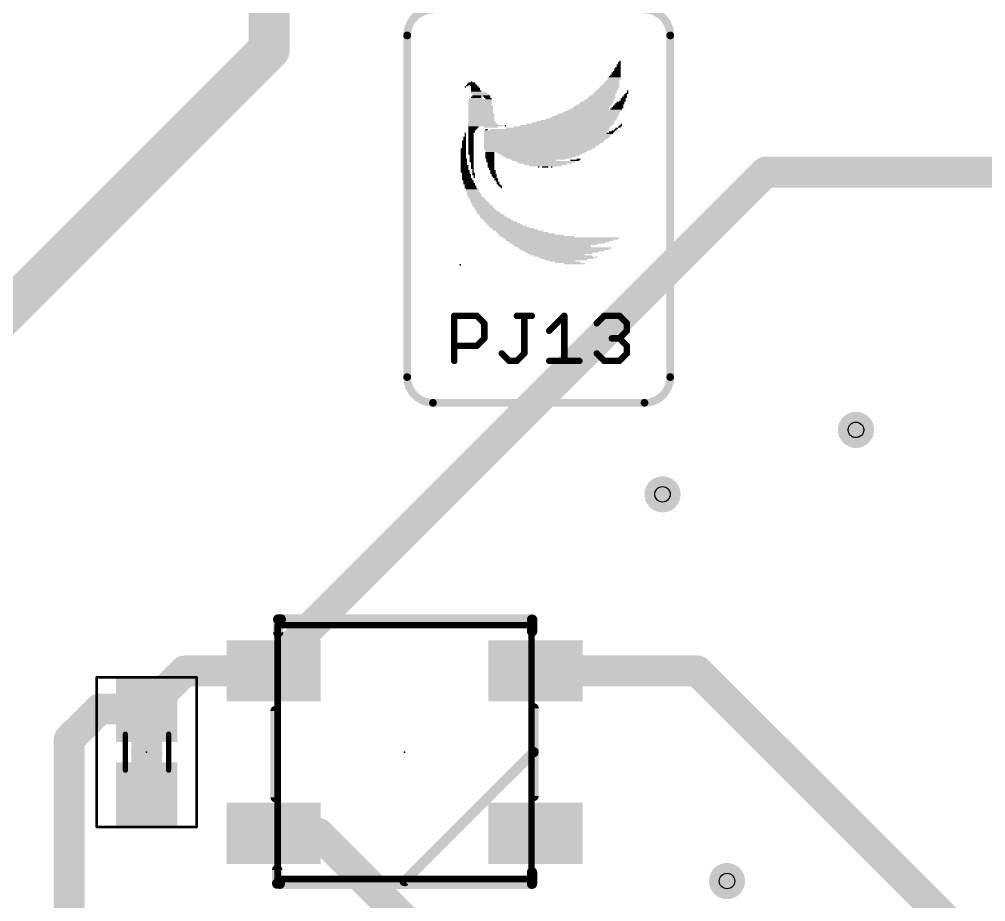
# Model space of a CAD drawing. Extents: x -17 to 51, y -3 to 114.
# Drawn here: x 7.65 to 26.68, y 56.74 to 74.13 of the extents above; entities that cross this region are included whole.
import ezdxf

# ---------------------------------------------------------------- set-up
doc = ezdxf.new("R2010")
doc.units = 0
for name, color, linetype in [('1', 22, 'CONTINUOUS'), ('16', 175, 'CONTINUOUS'), ('18', 82, 'CONTINUOUS'), ('21', 253, 'CONTINUOUS'), ('23', 7, 'CONTINUOUS'), ('25', 253, 'CONTINUOUS'), ('29', 253, 'CONTINUOUS'), ('31', 253, 'CONTINUOUS'), ('35', 253, 'CONTINUOUS'), ('39', 22, 'CONTINUOUS'), ('44', 253, 'CONTINUOUS'), ('51', 253, 'CONTINUOUS')]:
    doc.layers.add(name, color=color, linetype=linetype)

# ---------------------------------------------------------------- blocks, each defined once
blk = doc.blocks.new('RECT')
blk.add_solid([(-0.5, -0.5), (0.5, -0.5), (-0.5, 0.5), (0.5, 0.5)])
blk = doc.blocks.new('ROUNDV')
at = {"const_width": 0.5}
blk.add_lwpolyline([(0, -0.25, 1), (0, 0.25, 1), (0, -0.25)], format="xyb", dxfattribs=at)

msp = doc.modelspace()

# ---------------------------------------------------------------- linework, layer by layer
at = {"layer": '1'}
for points, const_width in [([(22.352, 71.12), (12.7, 61.468)], 0.6096), ([(29.464, 71.12), (22.352, 71.12)], 0.6096), ([(10.91, 61.29), (10.16, 60.54)], 0.6096), ([(12.663, 61.29), (10.91, 61.29)], 0.6096), ([(12.7, 61.327), (12.663, 61.29)], 0.3048), ([(12.7, 61.468), (12.7, 61.327)], 0.3048), ([(17.817, 61.29), (21.006, 61.29)], 0.6096), ([(21.006, 61.29), (25.908, 56.388)], 0.6096), ([(9.232, 60.54), (8.636, 59.944)], 0.6096), ([(10.16, 60.54), (9.232, 60.54)], 0.6096), ([(8.636, 59.944), (8.636, 55.88)], 0.6096), ([(12.663, 58.09), (13.538, 58.09)], 0.6096), ([(13.538, 58.09), (16.764, 54.864)], 0.6096)]:
    msp.add_lwpolyline(points, dxfattribs=dict(at, const_width=const_width))
for points, const_width in [([(22.352, 71.2724, 1), (22.352, 70.9676)], 0.3048), ([(22.4598, 71.0122, 1), (22.2442, 71.2278)], 0.3048), ([(12.5922, 61.5758, 1), (12.8078, 61.3602)], 0.3048), ([(10.91, 61.4424, 1), (10.91, 61.1376)], 0.3048), ([(11.0178, 61.1822, 1), (10.8022, 61.3978)], 0.3048), ([(12.663, 61.1376, 1), (12.663, 61.4424)], 0.3048), ([(12.7762, 61.468, 1), (12.6238, 61.468)], 0.1524), ([(12.7539, 61.2731, 1), (12.6461, 61.3809)], 0.1524), ([(17.817, 61.4424, 1), (17.817, 61.1376)], 0.3048), ([(21.1138, 61.3978, 1), (20.8982, 61.1822)], 0.3048), ([(21.006, 61.1376, 1), (21.006, 61.4424)], 0.3048), ([(12.6091, 61.3439, 1), (12.7169, 61.2361)], 0.1524), ([(12.6238, 61.327, 1), (12.7762, 61.327)], 0.1524), ([(9.232, 60.6924, 1), (9.232, 60.3876)], 0.3048), ([(9.3398, 60.4322, 1), (9.1242, 60.6478)], 0.3048), ([(10.0522, 60.6478, 1), (10.2678, 60.4322)], 0.3048), ([(10.16, 60.3876, 1), (10.16, 60.6924)], 0.3048), ([(8.5282, 60.0518, 1), (8.7438, 59.8362)], 0.3048), ([(8.7884, 59.944, 1), (8.4836, 59.944)], 0.3048), ([(12.663, 58.2424, 1), (12.663, 57.9376)], 0.3048), ([(13.6458, 58.1978, 1), (13.4302, 57.9822)], 0.3048), ([(13.538, 57.9376, 1), (13.538, 58.2424)], 0.3048)]:
    msp.add_lwpolyline(points, format="xyb", dxfattribs=dict(at, const_width=const_width))
at = {"layer": '16', "const_width": 0.8128}
for points in [[(12.573, 73.533), (12.573, 80.899)], [(1.016, 61.976), (12.573, 73.533)]]:
    msp.add_lwpolyline(points, dxfattribs=at)
at = {"layer": '16', "const_width": 0.4064}
for points in [[(12.7167, 73.3893, 1), (12.4293, 73.6767)], [(12.3698, 73.533, 1), (12.7762, 73.533)]]:
    msp.add_lwpolyline(points, format="xyb", dxfattribs=at)
at = {"layer": '21'}
for points, const_width in [([(12.7508, 62.0522), (12.7508, 62.3062)], 0.2032), ([(12.7508, 62.3062), (12.8016, 62.3062)], 0.2032), ([(12.8016, 62.3062), (12.8016, 62.3011)], 0.2032), ([(12.8016, 62.3011), (17.7521, 62.3011)], 0.2032), ([(17.7521, 62.3011), (17.7521, 62.07)], 0.2032), ([(12.7, 58.801), (12.7, 60.5028)], 0.2032), ([(17.78, 60.5536), (17.78, 59.69)], 0.2032), ([(10.1905, 59.69), (10.1295, 59.69)], 0.5588), ([(17.78, 59.69), (15.24, 57.15)], 0.2032), ([(17.78, 59.69), (17.78, 58.8264)], 0.2032), ([(12.7305, 57.371), (12.7305, 57.0992)], 0.2032), ([(17.7495, 57.0967), (17.7495, 57.3227)], 0.2032), ([(12.7305, 57.0992), (12.7813, 57.0992)], 0.2032), ([(12.7813, 57.0992), (12.7813, 57.0967)], 0.2032), ([(12.7813, 57.0967), (17.7495, 57.0967)], 0.2032)]:
    msp.add_lwpolyline(points, dxfattribs=dict(at, const_width=const_width))
for points, const_width in [([(12.8016, 62.3062, 1), (12.7, 62.3062)], 0.1016), ([(12.7508, 62.357, 1), (12.7508, 62.2554)], 0.1016), ([(12.8524, 62.3062, 1), (12.7508, 62.3062)], 0.1016), ([(12.8016, 62.3519, 1), (12.8016, 62.2503)], 0.1016), ([(12.7508, 62.3011, 1), (12.8524, 62.3011)], 0.1016), ([(12.8016, 62.2554, 1), (12.8016, 62.357)], 0.1016), ([(17.8029, 62.3011, 1), (17.7013, 62.3011)], 0.1016), ([(17.7521, 62.2503, 1), (17.7521, 62.3519)], 0.1016), ([(12.7, 62.0522, 1), (12.8016, 62.0522)], 0.1016), ([(17.7013, 62.07, 1), (17.8029, 62.07)], 0.1016), ([(12.7508, 60.5028, 1), (12.6492, 60.5028)], 0.1016), ([(17.8308, 60.5536, 1), (17.7292, 60.5536)], 0.1016), ([(10.1295, 59.8297, 1), (10.1295, 59.5503)], 0.2794), ([(10.1905, 59.5503, 1), (10.1905, 59.8297)], 0.2794), ([(17.8308, 59.69, 1), (17.7292, 59.69)], 0.1016), ([(17.8159, 59.6541, 1), (17.7441, 59.7259)], 0.1016), ([(17.7292, 59.69, 1), (17.8308, 59.69)], 0.1016), ([(12.6492, 58.801, 1), (12.7508, 58.801)], 0.1016), ([(17.7292, 58.8264, 1), (17.8308, 58.8264)], 0.1016), ([(12.7813, 57.371, 1), (12.6797, 57.371)], 0.1016), ([(17.8003, 57.3227, 1), (17.6987, 57.3227)], 0.1016), ([(12.7305, 57.15, 1), (12.7305, 57.0484)], 0.1016), ([(12.6797, 57.0992, 1), (12.7813, 57.0992)], 0.1016), ([(12.8321, 57.0992, 1), (12.7305, 57.0992)], 0.1016), ([(12.7813, 57.1475, 1), (12.7813, 57.0459)], 0.1016), ([(12.7305, 57.0967, 1), (12.8321, 57.0967)], 0.1016), ([(12.7813, 57.0484, 1), (12.7813, 57.15)], 0.1016), ([(15.2041, 57.1859, 1), (15.2759, 57.1141)], 0.1016), ([(17.6987, 57.0967, 1), (17.8003, 57.0967)], 0.1016), ([(17.7495, 57.0459, 1), (17.7495, 57.1475)], 0.1016)]:
    msp.add_lwpolyline(points, format="xyb", dxfattribs=dict(at, const_width=const_width))
at = {"layer": '23'}
for p in [(16.3322, 69.2912), (10.16, 59.69), (15.24, 59.69)]:
    msp.add_point(p, dxfattribs=at)
at = {"layer": '25'}
for points, const_width in [([(15.7988, 74.3204, 0.4142), (15.2908, 73.8124)], 0.1524), ([(20.4724, 73.8124, 0.4142), (19.9644, 74.3204)], 0.1524), ([(15.3289, 73.8124, 1), (15.2527, 73.8124)], 0.0762), ([(15.2527, 73.8124, 1), (15.3289, 73.8124)], 0.0762), ([(20.5105, 73.8124, 1), (20.4343, 73.8124)], 0.0762), ([(20.4343, 73.8124, 1), (20.5105, 73.8124)], 0.0762), ([(16.2179, 68.3204, 1), (16.2179, 68.2569)], 0.0635), ([(16.2496, 68.2887, 1), (16.1862, 68.2887)], 0.0635), ([(16.6852, 68.3111, 1), (16.6403, 68.2662)], 0.0635), ([(16.6628, 68.2569, 1), (16.6628, 68.3204)], 0.0635), ([(17.45, 68.3204, 1), (17.45, 68.2569)], 0.0635), ([(17.63, 68.2887, 1), (17.5665, 68.2887)], 0.0635), ([(17.7466, 68.2569, 1), (17.7466, 68.3204)], 0.0635), ([(18.4173, 68.2887, 1), (18.3538, 68.2887)], 0.0635), ([(18.408, 68.2662, 1), (18.3631, 68.3111)], 0.0635), ([(19.1727, 68.3204, 1), (19.1727, 68.2569)], 0.0635), ([(19.1952, 68.2662, 1), (19.1503, 68.3111)], 0.0635), ([(19.4918, 68.3111, 1), (19.4469, 68.2662)], 0.0635), ([(19.4693, 68.2569, 1), (19.4693, 68.3204)], 0.0635), ([(16.8428, 68.1404, 1), (16.7793, 68.1404)], 0.0635), ([(16.7886, 68.1179, 1), (16.8335, 68.1628)], 0.0635), ([(19.002, 68.1628, 1), (19.0469, 68.1179)], 0.0635), ([(19.6494, 68.1404, 1), (19.5859, 68.1404)], 0.0635), ([(19.5952, 68.1179, 1), (19.6401, 68.1628)], 0.0635), ([(18.0665, 68.0145, 1), (18.1114, 67.9696)], 0.0635), ([(19.5859, 67.9921, 1), (19.6494, 67.9921)], 0.0635), ([(19.6401, 67.9696, 1), (19.5952, 68.0145)], 0.0635), ([(16.2179, 67.7272, 1), (16.2179, 67.6637)], 0.0635), ([(16.6628, 67.6637, 1), (16.6628, 67.7272)], 0.0635), ([(16.7793, 67.8438, 1), (16.8428, 67.8438)], 0.0635), ([(16.8335, 67.8213, 1), (16.7886, 67.8662)], 0.0635), ([(19.321, 67.8755, 1), (19.321, 67.812)], 0.0635), ([(19.4918, 67.8662, 1), (19.4469, 67.8213)], 0.0635), ([(19.4469, 67.8662, 1), (19.4918, 67.8213)], 0.0635), ([(19.4693, 67.812, 1), (19.4693, 67.8755)], 0.0635), ([(19.6494, 67.6955, 1), (19.5859, 67.6955)], 0.0635), ([(16.6403, 67.7179, 1), (16.6852, 67.673)], 0.0635), ([(17.1759, 67.5696, 1), (17.131, 67.5247)], 0.0635), ([(17.5665, 67.5472, 1), (17.63, 67.5472)], 0.0635), ([(17.6207, 67.5247, 1), (17.5758, 67.5696)], 0.0635), ([(19.0469, 67.5696, 1), (19.002, 67.5247)], 0.0635), ([(19.5859, 67.5472, 1), (19.6494, 67.5472)], 0.0635), ([(19.5952, 67.673, 1), (19.6401, 67.7179)], 0.0635), ([(19.6401, 67.5247, 1), (19.5952, 67.5696)], 0.0635), ([(16.1862, 67.3989, 1), (16.2496, 67.3989)], 0.0635), ([(17.3017, 67.4306, 1), (17.3017, 67.3671)], 0.0635), ([(17.2793, 67.3764, 1), (17.3242, 67.4214)], 0.0635), ([(17.4276, 67.4214, 1), (17.4725, 67.3764)], 0.0635), ([(17.45, 67.3671, 1), (17.45, 67.4306)], 0.0635), ([(18.0889, 67.4306, 1), (18.0889, 67.3671)], 0.0635), ([(18.3538, 67.3989, 1), (18.4173, 67.3989)], 0.0635), ([(18.6821, 67.3671, 1), (18.6821, 67.4306)], 0.0635), ([(19.1727, 67.4306, 1), (19.1727, 67.3671)], 0.0635), ([(19.1503, 67.3764, 1), (19.1952, 67.4214)], 0.0635), ([(19.4469, 67.4214, 1), (19.4918, 67.3764)], 0.0635), ([(19.4693, 67.3671, 1), (19.4693, 67.4306)], 0.0635), ([(15.2908, 67.0814, 0.4142), (15.7988, 66.5734)], 0.1524), ([(15.3289, 67.0814, 1), (15.2527, 67.0814)], 0.0762), ([(15.2527, 67.0814, 1), (15.3289, 67.0814)], 0.0762), ([(19.9644, 66.5734, 0.4142), (20.4724, 67.0814)], 0.1524), ([(20.5105, 67.0814, 1), (20.4343, 67.0814)], 0.0762), ([(20.4343, 67.0814, 1), (20.5105, 67.0814)], 0.0762), ([(15.7988, 66.6115, 1), (15.7988, 66.5353)], 0.0762), ([(15.7988, 66.5353, 1), (15.7988, 66.6115)], 0.0762), ([(19.9644, 66.6115, 1), (19.9644, 66.5353)], 0.0762), ([(19.9644, 66.5353, 1), (19.9644, 66.6115)], 0.0762)]:
    msp.add_lwpolyline(points, format="xyb", dxfattribs=dict(at, const_width=const_width))
for points, const_width in [([(15.2908, 67.0814), (15.2908, 73.8124)], 0.1524), ([(20.4724, 73.8124), (20.4724, 67.0814)], 0.1524), ([(16.2179, 67.3989), (16.2179, 68.2887)], 0.127), ([(16.2179, 68.2887), (16.6628, 68.2887)], 0.127), ([(16.6628, 68.2887), (16.8111, 68.1404)], 0.127), ([(17.45, 68.2887), (17.7466, 68.2887)], 0.127), ([(17.5983, 67.5472), (17.5983, 68.2887)], 0.127), ([(18.0889, 67.9921), (18.3855, 68.2887)], 0.127), ([(18.3855, 68.2887), (18.3855, 67.3989)], 0.127), ([(19.0245, 68.1404), (19.1727, 68.2887)], 0.127), ([(19.1727, 68.2887), (19.4693, 68.2887)], 0.127), ([(19.4693, 68.2887), (19.6176, 68.1404)], 0.127), ([(16.8111, 68.1404), (16.8111, 67.8438)], 0.127), ([(19.6176, 68.1404), (19.6176, 67.9921)], 0.127), ([(19.6176, 67.9921), (19.4693, 67.8438)], 0.127), ([(16.6628, 67.6955), (16.2179, 67.6955)], 0.127), ([(16.8111, 67.8438), (16.6628, 67.6955)], 0.127), ([(19.4693, 67.8438), (19.321, 67.8438)], 0.127), ([(19.4693, 67.8438), (19.6176, 67.6955)], 0.127), ([(19.6176, 67.6955), (19.6176, 67.5472)], 0.127), ([(17.1534, 67.5472), (17.3017, 67.3989)], 0.127), ([(17.45, 67.3989), (17.5983, 67.5472)], 0.127), ([(19.1727, 67.3989), (19.0245, 67.5472)], 0.127), ([(19.6176, 67.5472), (19.4693, 67.3989)], 0.127), ([(17.3017, 67.3989), (17.45, 67.3989)], 0.127), ([(18.0889, 67.3989), (18.6821, 67.3989)], 0.127), ([(19.4693, 67.3989), (19.1727, 67.3989)], 0.127), ([(19.9644, 66.5734), (15.7988, 66.5734)], 0.1524)]:
    msp.add_lwpolyline(points, dxfattribs=dict(at, const_width=const_width))
at = {"layer": '39', "const_width": 0.0508}
for points in [[(9.177, 58.217), (9.177, 61.163)], [(9.177, 61.163), (11.143, 61.163)], [(11.143, 61.163), (11.143, 58.217)], [(11.143, 58.217), (9.177, 58.217)]]:
    msp.add_lwpolyline(points, dxfattribs=at)
at = {"layer": '39', "const_width": 0.0254}
for points in [[(9.1897, 61.163, 1), (9.1643, 61.163)], [(9.177, 61.1757, 1), (9.177, 61.1503)], [(11.1557, 61.163, 1), (11.1303, 61.163)], [(11.143, 61.1503, 1), (11.143, 61.1757)], [(9.177, 58.2297, 1), (9.177, 58.2043)], [(11.143, 58.2043, 1), (11.143, 58.2297)], [(9.1643, 58.217, 1), (9.1897, 58.217)], [(11.1303, 58.217, 1), (11.1557, 58.217)]]:
    msp.add_lwpolyline(points, format="xyb", dxfattribs=at)
at = {"layer": '44'}
for centre in [(24.13, 66.04), (20.32, 64.77), (21.59, 57.15)]:
    msp.add_circle(centre, 0.1524, dxfattribs=at)
at = {"layer": '51'}
for points, const_width in [([(12.7718, 62.19, 1), (12.7082, 62.19)], 0.0635), ([(12.74, 62.2218, 1), (12.74, 62.1583)], 0.0635), ([(17.7718, 62.19, 1), (17.7083, 62.19)], 0.0635), ([(17.74, 62.1583, 1), (17.74, 62.2218)], 0.0635), ([(9.7664, 60.046, 1), (9.7156, 60.046)], 0.0508), ([(10.6174, 60.046, 1), (10.5666, 60.046)], 0.0508), ([(9.7156, 59.334, 1), (9.7664, 59.334)], 0.0508), ([(10.5666, 59.334, 1), (10.6174, 59.334)], 0.0508), ([(12.7082, 57.19, 1), (12.7718, 57.19)], 0.0635), ([(12.74, 57.2218, 1), (12.74, 57.1583)], 0.0635), ([(17.7083, 57.19, 1), (17.7718, 57.19)], 0.0635), ([(17.74, 57.1583, 1), (17.74, 57.2218)], 0.0635)]:
    msp.add_lwpolyline(points, format="xyb", dxfattribs=dict(at, const_width=const_width))
for points, const_width in [([(12.74, 62.19), (12.74, 57.19)], 0.127), ([(17.74, 62.19), (12.74, 62.19)], 0.127), ([(17.74, 57.19), (17.74, 62.19)], 0.127), ([(9.741, 60.046), (9.741, 59.334)], 0.1016), ([(10.592, 60.046), (10.592, 59.334)], 0.1016), ([(12.74, 57.19), (17.74, 57.19)], 0.127)]:
    msp.add_lwpolyline(points, dxfattribs=dict(at, const_width=const_width))

# ---------------------------------------------------------------- block references
at = {"layer": '1', "xscale": 1.651}
for p in [(12.663, 61.29), (17.817, 61.29), (12.663, 58.09), (17.817, 58.09)]:
    msp.add_blockref('RECT', p, dxfattribs=at)
at = {"layer": '1', "xscale": 1.1, "rotation": 270}
for p in [(10.16, 60.54), (10.16, 58.84)]:
    msp.add_blockref('RECT', p, dxfattribs=at)
at = {"layer": '18', "xscale": 0.7112, "yscale": 0.7112}
for p in [(24.13, 66.04), (24.13, 66.04), (20.32, 64.77), (20.32, 64.77), (21.59, 57.15), (21.59, 57.15)]:
    msp.add_blockref('ROUNDV', p, dxfattribs=at)
at = {"layer": '25', "yscale": 0.0254}
for p, xscale in [((19.4691, 73.279), 0.0508), ((19.4818, 73.3044), 0.0254), ((19.4056, 73.0758), 0.1778), ((19.4183, 73.1012), 0.1524), ((19.431, 73.152), 0.127), ((19.431, 73.1266), 0.127), ((19.4437, 73.1774), 0.1016), ((19.4564, 73.2282), 0.0762), ((19.4564, 73.2028), 0.0762), ((19.4691, 73.2536), 0.0508), ((16.5608, 72.898), 0.0254), ((19.3294, 72.898), 0.2794), ((19.3421, 72.9234), 0.254), ((19.3675, 72.9742), 0.254), ((19.3675, 72.9488), 0.254), ((19.3802, 72.9996), 0.2286), ((19.3929, 73.025), 0.2032), ((19.4056, 73.0504), 0.1778), ((16.4338, 72.7964), 0.0254), ((16.4719, 72.8218), 0.0508), ((16.5608, 72.8472), 0.1778), ((16.5608, 72.8726), 0.127), ((16.5989, 72.8218), 0.1524), ((16.6243, 72.7964), 0.1524), ((16.637, 72.771), 0.1778), ((16.637, 72.7456), 0.1778), ((16.6497, 72.7202), 0.2032), ((16.6878, 72.6948), 0.2794), ((19.2024, 72.6948), 0.4318), ((19.2151, 72.7202), 0.4064), ((19.2405, 72.7456), 0.4064), ((19.2532, 72.771), 0.381), ((19.2786, 72.7964), 0.381), ((19.2913, 72.8218), 0.3556), ((19.304, 72.8472), 0.3302), ((19.3167, 72.8726), 0.3048), ((19.6342, 72.7202), 0.0254), ((19.6342, 72.6948), 0.0254), ((16.7259, 72.5424), 0.4572), ((16.7259, 72.517), 0.4572), ((16.6497, 72.5678), 0.254), ((16.7132, 72.6694), 0.3302), ((16.6497, 72.5932), 0.2032), ((16.7386, 72.644), 0.3302), ((16.6624, 72.6186), 0.1778), ((16.8529, 72.6186), 0.1524), ((16.8656, 72.5932), 0.127), ((16.891, 72.5678), 0.127), ((19.05, 72.517), 0.5842), ((19.0754, 72.5424), 0.5842), ((19.1008, 72.5678), 0.5334), ((19.1262, 72.5932), 0.5334), ((19.1389, 72.6186), 0.508), ((19.1643, 72.644), 0.4572), ((19.1897, 72.6694), 0.4572), ((19.5326, 72.517), 0.127), ((19.5453, 72.5678), 0.1016), ((19.5453, 72.5424), 0.1016), ((19.5707, 72.5932), 0.1016), ((19.5834, 72.6186), 0.0762), ((19.5961, 72.644), 0.0508), ((19.6215, 72.6694), 0.0508), ((16.7259, 72.4916), 0.4572), ((16.7259, 72.4662), 0.4572), ((16.7259, 72.4408), 0.4572), ((16.7386, 72.4154), 0.4826), ((16.7386, 72.39), 0.4826), ((16.7386, 72.3646), 0.4826), ((16.7386, 72.3392), 0.4826), ((16.7386, 72.3138), 0.4826), ((18.9484, 72.3138), 1.0922), ((18.9865, 72.3392), 1.0668), ((18.8849, 72.3646), 0.762), ((18.9103, 72.39), 0.7112), ((18.9357, 72.4154), 0.7112), ((18.9738, 72.4408), 0.6858), ((18.9992, 72.4662), 0.635), ((19.0246, 72.4916), 0.635), ((19.4056, 72.3646), 0.2286), ((19.431, 72.39), 0.2286), ((19.4437, 72.4154), 0.2032), ((19.4564, 72.4408), 0.1778), ((19.4818, 72.4662), 0.1778), ((19.4945, 72.4916), 0.1524), ((16.7386, 72.2884), 0.4826), ((16.7513, 72.263), 0.508), ((16.7513, 72.2376), 0.508), ((16.7513, 72.2122), 0.508), ((16.7513, 72.1868), 0.508), ((16.7513, 72.1614), 0.508), ((16.7513, 72.136), 0.508), ((18.6563, 72.136), 1.4732), ((18.7198, 72.1614), 1.397), ((18.7579, 72.1868), 1.3208), ((18.796, 72.2122), 1.2954), ((18.8341, 72.2376), 1.2192), ((18.8722, 72.263), 1.1938), ((18.9103, 72.2884), 1.1176), ((16.764, 72.1106), 0.5334), ((16.764, 72.0852), 0.5334), ((16.7894, 72.0598), 0.5842), ((16.8402, 72.0344), 0.6858), ((16.5989, 72.009), 0.2032), ((16.5862, 71.9836), 0.1778), ((16.5735, 71.9582), 0.1524), ((16.5608, 71.9328), 0.127), ((16.9418, 72.009), 0.2794), ((18.0213, 71.9328), 2.4384), ((16.8529, 71.9582), 0.0508), ((18.0975, 71.9582), 2.3368), ((17.2212, 72.0344), 0.0254), ((18.2499, 71.9836), 2.032), ((18.3388, 72.009), 1.905), ((18.415, 72.0344), 1.8034), ((18.4912, 72.0598), 1.7018), ((18.5547, 72.0852), 1.6256), ((18.6055, 72.1106), 1.524), ((19.3548, 71.9328), 0.0762), ((19.3929, 71.9582), 0.0508), ((19.4183, 71.9836), 0.0508), ((19.4691, 72.009), 0.0508), ((19.4945, 72.0344), 0.0508), ((19.5072, 72.0598), 0.0254), ((16.4211, 71.8058), 0.0508), ((16.4211, 71.7804), 0.0508), ((16.4211, 71.755), 0.0508), ((16.4338, 71.882), 0.0254), ((16.4338, 71.8566), 0.0254), ((16.4338, 71.8312), 0.0254), ((16.5608, 71.9074), 0.127), ((16.5481, 71.882), 0.1016), ((16.5481, 71.8566), 0.1016), ((16.5481, 71.8312), 0.1016), ((16.5481, 71.8058), 0.1016), ((16.5481, 71.7804), 0.1016), ((16.5481, 71.755), 0.1016), ((18.0086, 71.9074), 2.413), ((17.9959, 71.882), 2.3876), ((18.0594, 71.8566), 2.5146), ((18.0467, 71.8312), 2.4892), ((18.034, 71.8058), 2.4638), ((18.0213, 71.7804), 2.4384), ((17.9959, 71.755), 2.3876), ((19.2786, 71.882), 0.127), ((19.3167, 71.9074), 0.1016), ((16.3957, 71.5772), 0.1016), ((16.3957, 71.5518), 0.1016), ((16.4084, 71.7296), 0.0762), ((16.4084, 71.7042), 0.0762), ((16.4084, 71.6788), 0.0762), ((16.4084, 71.6534), 0.0762), ((16.4084, 71.628), 0.0762), ((16.4084, 71.6026), 0.0762), ((16.5481, 71.7296), 0.1016), ((16.5481, 71.7042), 0.1016), ((16.5481, 71.6788), 0.1016), ((16.5481, 71.6534), 0.1016), ((16.5481, 71.628), 0.1016), ((16.5481, 71.6026), 0.1016), ((16.5481, 71.5772), 0.1016), ((16.5481, 71.5518), 0.1016), ((17.9832, 71.7296), 2.3622), ((17.9705, 71.7042), 2.3368), ((17.9451, 71.6788), 2.286), ((17.9324, 71.6534), 2.2606), ((17.907, 71.628), 2.2098), ((17.8943, 71.6026), 2.1844), ((17.8689, 71.5772), 2.1336), ((17.8562, 71.5518), 2.0574), ((16.3957, 71.5264), 0.1016), ((16.3957, 71.501), 0.1016), ((16.3957, 71.4756), 0.1016), ((16.3957, 71.4502), 0.1016), ((16.3957, 71.4248), 0.1016), ((16.3957, 71.3994), 0.1016), ((16.4084, 71.374), 0.127), ((16.5481, 71.5264), 0.1016), ((16.5481, 71.501), 0.1016), ((16.5481, 71.4756), 0.1016), ((16.5608, 71.4502), 0.0762), ((16.5608, 71.4248), 0.0762), ((16.5608, 71.3994), 0.0762), ((16.5608, 71.374), 0.0762), ((17.8308, 71.5264), 2.0066), ((16.9164, 71.501), 0.1778), ((16.9164, 71.4756), 0.1778), ((16.9164, 71.4502), 0.1778), ((16.9164, 71.4248), 0.1778), ((16.9164, 71.3994), 0.1778), ((16.9291, 71.374), 0.1524), ((17.9197, 71.501), 1.7272), ((17.9197, 71.4756), 1.6256), ((17.9197, 71.4502), 1.524), ((17.8943, 71.4248), 1.4224), ((17.8816, 71.3994), 1.2954), ((17.8562, 71.374), 1.0922), ((18.669, 71.374), 0.0762), ((16.4084, 71.3486), 0.127), ((16.4084, 71.3232), 0.127), ((16.4084, 71.2978), 0.127), ((16.4084, 71.2724), 0.127), ((16.4211, 71.247), 0.1524), ((16.4211, 71.2216), 0.1524), ((16.4211, 71.1962), 0.1524), ((16.4211, 71.1708), 0.1524), ((16.5608, 71.3486), 0.0762), ((16.5608, 71.3232), 0.0762), ((16.5735, 71.2978), 0.0508), ((16.5735, 71.2724), 0.0508), ((16.5735, 71.247), 0.0508), ((16.5735, 71.2216), 0.0508), ((16.5735, 71.1962), 0.0508), ((16.5862, 71.1708), 0.0254), ((16.9291, 71.3486), 0.1524), ((16.9291, 71.3232), 0.1524), ((16.9418, 71.2978), 0.127), ((16.9418, 71.2724), 0.127), ((16.9418, 71.247), 0.127), ((16.9418, 71.2216), 0.127), ((16.9545, 71.1962), 0.1016), ((16.9545, 71.1708), 0.1016), ((17.7927, 71.3486), 0.8636), ((18.0213, 71.3232), 1.1684), ((18.0086, 71.2978), 1.0414), ((18.0086, 71.2724), 0.8382), ((18.0086, 71.247), 0.635), ((17.8816, 71.2216), 0.0254), ((18.0086, 71.2216), 0.127), ((18.1356, 71.2216), 0.0254), ((18.5928, 71.3486), 0.1778), ((16.4338, 71.1454), 0.1778), ((16.4338, 71.12), 0.1778), ((16.4465, 71.0946), 0.1524), ((16.4592, 71.0692), 0.1778), ((16.4592, 71.0438), 0.1778), ((16.4592, 71.0184), 0.1778), ((16.4719, 70.993), 0.2032), ((16.5862, 71.1454), 0.0254), ((16.5862, 71.12), 0.0254), ((16.5989, 71.0946), 0.0508), ((16.5989, 71.0692), 0.0508), ((16.6116, 71.0438), 0.0254), ((16.6116, 71.0184), 0.0254), ((16.9799, 71.1454), 0.1016), ((16.9799, 71.12), 0.1016), ((16.9799, 71.0946), 0.1016), ((17.0053, 71.0692), 0.1016), ((17.0053, 71.0438), 0.1016), ((17.018, 71.0184), 0.0762), ((17.0434, 70.993), 0.0762), ((16.4719, 70.9676), 0.2032), ((16.4973, 70.9422), 0.2032), ((16.4973, 70.9168), 0.2032), ((16.51, 70.8914), 0.2286), ((16.5227, 70.866), 0.2032), ((16.5354, 70.8406), 0.2286), ((16.5354, 70.8152), 0.2286), ((16.5608, 70.7898), 0.2286), ((17.0434, 70.9676), 0.0762), ((17.0561, 70.9422), 0.0508), ((17.0815, 70.9168), 0.0508), ((17.0815, 70.8914), 0.0508), ((17.1069, 70.866), 0.0508), ((17.1323, 70.8406), 0.0508), ((17.145, 70.8152), 0.0254), ((16.5735, 70.7644), 0.254), ((16.5735, 70.739), 0.254), ((16.5989, 70.7136), 0.254), ((16.6116, 70.6882), 0.2794), ((16.6116, 70.6628), 0.2794), ((16.637, 70.6374), 0.2794), ((16.6497, 70.612), 0.3048), ((16.6751, 70.5866), 0.3048), ((16.6878, 70.5612), 0.3302), ((16.7132, 70.5358), 0.3302), ((16.7259, 70.5104), 0.3556), ((16.7513, 70.485), 0.3556), ((16.764, 70.4596), 0.381), ((16.7894, 70.4342), 0.381), ((16.8148, 70.4088), 0.381), ((16.8275, 70.3834), 0.4064), ((16.8529, 70.358), 0.4064), ((16.8783, 70.3326), 0.4572), ((16.9037, 70.3072), 0.4572), ((16.9418, 70.2818), 0.4826), ((16.9672, 70.2564), 0.4826), ((16.9926, 70.231), 0.5334), ((17.0307, 70.2056), 0.5588), ((17.0561, 70.1802), 0.5588), ((17.0942, 70.1548), 0.5842), ((17.145, 70.1294), 0.635), ((17.1831, 70.104), 0.6604), ((17.2212, 70.0786), 0.6858), ((17.272, 70.0532), 0.7366), ((17.3101, 70.0278), 0.762), ((17.3736, 70.0024), 0.8382), ((17.4244, 69.977), 0.889), ((17.5006, 69.9516), 0.9398), ((17.5641, 69.9262), 1.016), ((17.6403, 69.9008), 1.1176), ((17.7419, 69.8754), 1.27), ((17.8562, 69.85), 1.4478), ((18.3261, 69.8246), 2.286), ((18.3261, 69.7992), 2.2352), ((18.288, 69.7738), 2.1082), ((18.2753, 69.7484), 1.9812), ((18.2499, 69.723), 1.8796), ((18.1991, 69.6976), 1.6764), ((18.1483, 69.6722), 1.524), ((18.1737, 69.6468), 1.4732), ((18.4023, 69.6214), 1.8288), ((18.3896, 69.596), 1.7526), ((18.3642, 69.5706), 1.6002), ((18.3388, 69.5452), 1.4478), ((18.3007, 69.5198), 1.27), ((18.2499, 69.4944), 1.0668), ((18.3642, 69.469), 1.143), ((18.4531, 69.4436), 1.1684), ((18.4404, 69.4182), 1.0414), ((18.415, 69.3928), 0.8382), ((18.3515, 69.3674), 0.508), ((18.4531, 69.342), 0.508), ((18.5801, 69.3166), 0.4064)]:
    msp.add_blockref('RECT', p, dxfattribs=dict(at, xscale=xscale))
at = {"layer": '29', "xscale": 1.8542, "yscale": 1.2032}
for p in [(12.663, 61.29), (17.817, 61.29), (12.663, 58.09), (17.817, 58.09)]:
    msp.add_blockref('RECT', p, dxfattribs=at)
at = {"layer": '29', "xscale": 1.3032, "yscale": 1.2032, "rotation": 270}
for p in [(10.16, 60.54), (10.16, 58.84)]:
    msp.add_blockref('RECT', p, dxfattribs=at)
at = {"layer": '31', "xscale": 1.651}
for p in [(12.663, 61.29), (17.817, 61.29), (12.663, 58.09), (17.817, 58.09)]:
    msp.add_blockref('RECT', p, dxfattribs=at)
at = {"layer": '31', "xscale": 1.1, "rotation": 270}
for p in [(10.16, 60.54), (10.16, 58.84)]:
    msp.add_blockref('RECT', p, dxfattribs=at)
at = {"layer": '35', "xscale": 0.3998, "yscale": 0.6, "rotation": 270}
msp.add_blockref('RECT', (10.16, 59.69), dxfattribs=at)
at = {"layer": '51', "xscale": 0.5001, "yscale": 0.95, "rotation": 270}
for p in [(10.1651, 60.2782), (10.1651, 59.1098)]:
    msp.add_blockref('RECT', p, dxfattribs=at)

doc.saveas('drawing.dxf')
